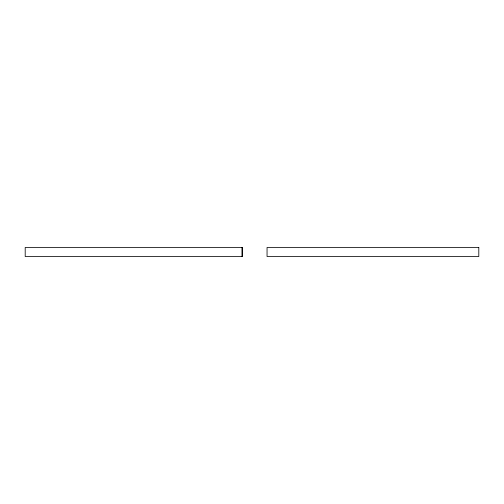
<?xml version="1.0" encoding="UTF-8"?>
<svg xmlns="http://www.w3.org/2000/svg" width="504" height="504" viewBox="0 0 504 504"><rect width="100%" height="100%" fill="white"/><g stroke="black" fill="none" stroke-linecap="round" stroke-linejoin="round"><path stroke-width="0.76" d="M241.964 247.483L241.964 256.517M242.481 247.483L25.2 247.483L25.2 256.517L242.481 256.517L242.481 247.483M478.8 247.483L267.051 247.483L267.051 256.517L478.8 256.517L478.8 247.483"/></g></svg>
